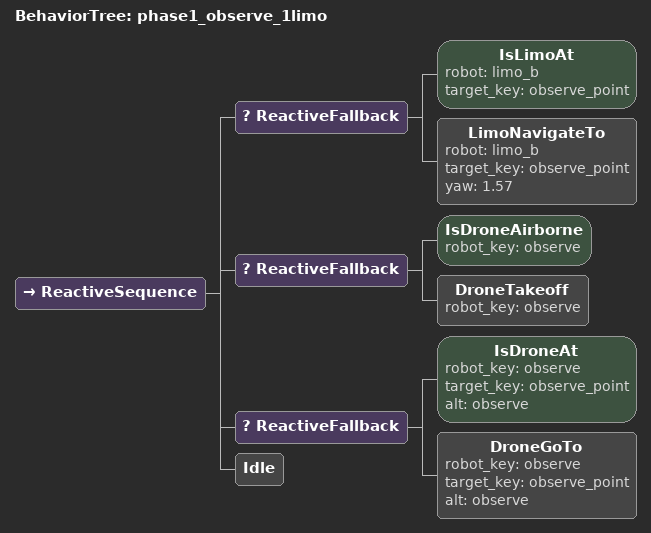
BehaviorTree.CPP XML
<?xml version="1.0" encoding="UTF-8"?>
<root BTCPP_format="4">
  <BehaviorTree ID="phase1_observe_1limo">
    <ReactiveSequence>
      <ReactiveFallback>
        <IsLimoAt robot="limo_b" target_key="observe_point"/>
        <LimoNavigateTo robot="limo_b" target_key="observe_point" yaw="1.57"/>
      </ReactiveFallback>
      <ReactiveFallback>
        <IsDroneAirborne robot_key="observe"/>
        <DroneTakeoff robot_key="observe"/>
      </ReactiveFallback>
      <ReactiveFallback>
        <IsDroneAt robot_key="observe" target_key="observe_point" alt="observe"/>
        <DroneGoTo robot_key="observe" target_key="observe_point" alt="observe"/>
      </ReactiveFallback>
      <Idle/>
    </ReactiveSequence>
  </BehaviorTree>
</root>
